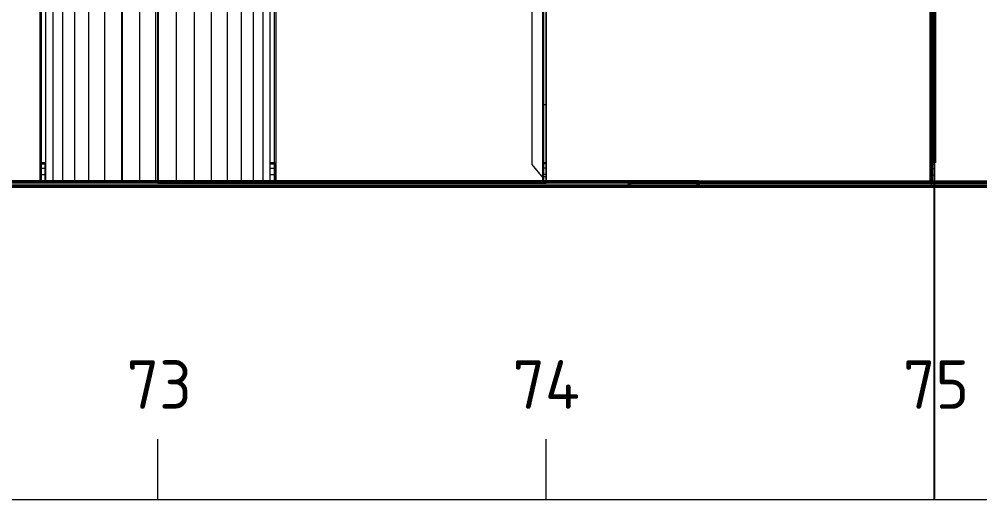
# Model space of a CAD drawing. Header units: millimetres. Extents: x -35117 to 70520, y -28859 to 27816.
# Drawn here: x 63216 to 64947, y -10309 to -9443 of the extents above; entities that cross this region are included whole.
import ezdxf

# ---------------------------------------------------------------- set-up
doc = ezdxf.new("R2010")
doc.units = ezdxf.units.MM
for name, color, linetype in [('-1', 7, 'Continuous'), ('-1102', 7, 'Continuous'), ('-1109', 7, 'Continuous'), ('-1513', 7, 'Continuous'), ('PIPE_VENT', 251, 'Continuous')]:
    doc.layers.add(name, color=color, linetype=linetype)
doc.layers.add('Hull', color=1, linetype='Continuous', lineweight=40)
doc.styles.add('SIMPLEX', font='simplex.shx', dxfattribs={"width": 0.9, "height": 50})
doc.styles.add('Style_GOST_type_B', font='GOST type B')
doc.dimstyles.new('М_20 -1', dxfattribs={"dimscale": 0, "dimtxt": 50, "dimasz": 50, "dimexe": 50, "dimexo": 0, "dimgap": 25, "dimtad": 1, "dimdec": 0, "dimrnd": 5, "dimdsep": 46, "dimtxsty": 'SIMPLEX', "dimcen": 50, "dimclrd": 1, "dimclre": 1, "dimclrt": 3, "dimadec": 0, "dimazin": 0, "dimtfac": 1, "dimtdec": 0, "dimtmove": 0, "dimatfit": 3, "dimfxl": 1, "dimtolj": 1, "dimtzin": 0, "dimarcsym": 0})

# ---------------------------------------------------------------- blocks, each defined once
blk = doc.blocks.new('*D285')
at = {"layer": 'Defpoints', "color": 0, "linetype": 'Continuous'}
for p in [(64962, -7392.5), (64865.8, -7497.6), (64865.8, -10309.1)]:
    blk.add_point(p, dxfattribs=at)
at = {"layer": 'Hull', "color": 1, "linetype": 'Continuous', "lineweight": -2}
for p, q in [((64962, -7392.5), (64962, -7547.6)), ((64865.8, -10309.1), (64865.8, -7447.6)), ((64815.8, -7497.6), (64643, -7497.6)), ((64962, -7497.6), (64865.8, -7497.6)), ((65012, -7497.6), (65062, -7497.6))]:
    blk.add_line(p, q, dxfattribs=at)
at = {"layer": 'Hull', "color": 1, "linetype": 'Continuous'}
for points in [[(64815.8, -7489.3), (64815.8, -7505.9), (64865.8, -7497.6)], [(65012, -7489.3), (65012, -7505.9), (64962, -7497.6)]]:
    blk.add_solid(points, dxfattribs=at)
at = {"layer": 'Hull', "color": 3, "linetype": 'Continuous', "lineweight": 9, "insert": (64704.4, -7447.6), "char_height": 50, "attachment_point": 5, "style": 'SIMPLEX'}
blk.add_mtext('\\A1;95', dxfattribs=at)

msp = doc.modelspace()

# ---------------------------------------------------------------- linework, layer by layer
at = {"layer": '-1', "color": 1, "lineweight": 0}
for p, q in [((63465.81, -10309.107), (63465.81, -10199.732)), ((64165.81, -10309.107), (64165.81, -10199.732)), ((64865.81, -10309.107), (64865.81, -10199.732)), ((70465.81, -10309.107), (50582.729, -10309.107))]:
    msp.add_line(p, q, dxfattribs=at)
at = {"layer": '-1102', "color": 3, "lineweight": 0}
for p, q in [((64859.811, -9701.899), (64865.811, -9701.899)), ((64859.811, -9704.56), (64865.811, -9704.56)), ((64859.811, -9712.146), (64865.811, -9712.146)), ((64865.811, -9701.899), (64865.811, -9704.56)), ((64865.811, -9704.56), (64865.811, -9712.146)), ((64865.811, -9712.146), (64865.811, -9723.505)), ((64859.811, -9723.505), (64865.811, -9723.505)), ((64315.811, -9736.896), (64315.811, -9735.895)), ((64315.811, -9735.895), (64315.811, -9736.896))]:
    msp.add_line(p, q, dxfattribs=at)
msp.add_lwpolyline([(64865.811, -9723.505), (64865.811, -9736.896), (64859.811, -9736.896)], dxfattribs=at)
at = {"layer": '-1109', "color": 6, "lineweight": 0}
for p, q in [((63252.811, -9736.896), (63255.434, -9736.896)), ((63255.434, -9736.896), (63263.236, -9736.896)), ((63263.236, -9736.896), (63276.025, -9736.896)), ((63276.025, -9736.896), (63293.49, -9736.896)), ((63293.49, -9736.896), (63315.197, -9736.896)), ((63315.197, -9736.896), (63340.612, -9736.896)), ((63340.612, -9736.896), (63369.112, -9736.896)), ((63369.112, -9736.896), (63399.99, -9736.896)), ((63399.99, -9736.896), (63432.49, -9736.896)), ((63432.49, -9736.896), (63465.811, -9736.896)), ((63465.811, -9736.896), (63499.131, -9736.896)), ((63499.131, -9736.896), (63531.631, -9736.896)), ((63531.631, -9736.896), (63562.51, -9736.896)), ((63562.51, -9736.896), (63591.01, -9736.896)), ((63591.01, -9736.896), (63616.424, -9736.896)), ((63616.424, -9736.896), (63638.131, -9736.896)), ((63638.131, -9736.896), (63655.596, -9736.896)), ((63655.596, -9736.896), (63668.385, -9736.896)), ((63668.385, -9736.896), (63676.188, -9736.896)), ((63676.188, -9736.896), (63678.811, -9736.896))]:
    msp.add_line(p, q, dxfattribs=at)
at = {"layer": '-1513', "color": 40, "lineweight": 0}
for p, q in [((64860.811, -9736.896), (64860.811, -8652.012)), ((64860.811, -8652.012), (64860.811, -9736.896)), ((64865.811, -8652.012), (64865.811, -9736.896)), ((64865.811, -9736.896), (64165.811, -9736.896)), ((64860.811, -9736.896), (64165.811, -9736.896)), ((64439.813, -9735.895), (64439.813, -9742.011)), ((64439.813, -9742.011), (64859.813, -9742.011))]:
    msp.add_line(p, q, dxfattribs=at)
msp.add_lwpolyline([(64439.813, -9735.895), (64859.813, -9735.895), (64859.813, -9742.011)], dxfattribs=at)
at = {"layer": 'Hull', "color": 4, "linetype": 'Continuous', "lineweight": 50}
for p, q in [((64859.811, -7351.899), (64859.811, -9736.896)), ((60165.812, -9735.895), (64315.811, -9735.895)), ((62600.78, -9743.897), (63525.779, -9743.897)), ((62615.812, -9735.895), (64315.811, -9735.895)), ((64315.811, -9743.897), (62615.812, -9743.897)), ((62725.87, -9743.897), (63400.772, -9743.897)), ((64165.811, -9736.896), (63465.811, -9736.896)), ((64160.811, -9736.896), (63465.811, -9736.896)), ((66665.811, -9743.897), (63525.772, -9743.897)), ((63525.772, -9743.897), (70466.028, -9743.897)), ((64315.811, -9735.895), (64315.811, -9743.897)), ((64315.811, -9743.897), (64315.811, -9736.896)), ((64315.811, -9736.896), (64315.811, -9743.897)), ((65765.811, -9736.896), (64315.811, -9736.896)), ((64315.811, -9743.897), (65765.811, -9743.897))]:
    msp.add_line(p, q, dxfattribs=at)
at = {"layer": 'Hull', "color": 86, "linetype": 'Continuous', "lineweight": 9}
for p, q in [((64160.811, -9736.896), (64160.811, -8652.012)), ((64160.811, -8652.012), (64160.811, -9736.896)), ((64165.811, -8652.012), (64165.811, -9736.896)), ((64165.811, -9736.896), (64165.811, -8652.012)), ((64165.811, -9736.896), (64165.811, -8652.012)), ((64165.811, -9736.896), (64165.811, -8652.012)), ((64165.811, -9736.896), (64165.811, -8652.012)), ((64165.811, -9700.898), (64165.811, -8664.896)), ((64159.811, -9728.748), (64159.811, -8707.05)), ((64139.811, -8730.884), (64139.811, -9704.914)), ((64139.811, -9704.914), (64159.811, -9728.748)), ((64159.811, -9700.898), (64165.811, -9700.898)), ((64165.811, -9703.559), (64159.811, -9703.559)), ((64165.811, -9711.152), (64159.811, -9711.152)), ((64165.811, -9703.559), (64165.811, -9700.898)), ((64165.811, -9711.152), (64165.811, -9703.559)), ((64165.811, -9722.504), (64165.811, -9711.152)), ((64165.811, -9722.504), (64159.811, -9722.504)), ((64165.811, -9726.899), (64159.811, -9726.899)), ((64159.811, -9743.897), (64165.811, -9743.897))]:
    msp.add_line(p, q, dxfattribs=at)
at = {"layer": 'Hull', "color": 4, "linetype": 'Continuous', "lineweight": 50}
for points in [[(64859.811, -7351.899), (64865.811, -7351.899), (64865.811, -9701.899)], [(64859.811, -9736.896), (64859.811, -9723.505), (64859.811, -9712.146), (64859.811, -9704.56), (64859.811, -9701.899), (64859.811, -7351.899)], [(63439.811, -9735.895), (64439.811, -9735.895), (64439.811, -9742.011)]]:
    msp.add_lwpolyline(points, dxfattribs=at)
at = {"layer": 'Hull', "color": 86, "linetype": 'Continuous', "lineweight": 9}
for points in [[(64159.811, -9700.898), (64159.811, -8664.896), (64159.811, -8654.899)], [(64159.811, -8654.899), (64159.811, -8674.897), (64159.811, -8684.464), (64159.811, -8692.576), (64159.811, -8697.995), (64159.811, -8699.897), (64159.811, -9735.895)], [(64159.811, -8707.05), (64139.811, -8730.884), (64139.811, -9704.914), (64159.811, -9728.748)], [(64159.811, -9596.9), (64165.811, -9596.9), (64165.811, -9726.899)], [(64159.811, -9736.896), (64159.811, -9602.051), (64159.811, -9596.9)], [(64159.811, -9596.9), (64159.811, -9726.899), (64159.811, -9736.896)], [(64159.811, -9735.895), (64159.811, -9722.504), (64159.811, -9711.152), (64159.811, -9703.559), (64159.811, -9700.898)], [(64159.811, -9735.895), (64165.811, -9735.895), (64165.811, -9722.504)], [(64165.811, -9726.899), (64165.811, -9736.896), (64159.811, -9736.896)]]:
    msp.add_lwpolyline(points, dxfattribs=at)
at = {"layer": 'PIPE_VENT', "color": 251, "linetype": 'Continuous', "lineweight": 5}
for p, q in [((63401.104, -9736.921), (63401.104, -7143.561)), ((63401.104, -7143.561), (63401.104, -9736.921)), ((63466.065, -9736.921), (63466.065, -7143.561)), ((63466.065, -7143.561), (63466.065, -9736.921)), ((63465.811, -7153.898), (63465.811, -9725.898)), ((63465.811, -9736.896), (63465.811, -8652.012)), ((63465.811, -9736.896), (63465.811, -8652.012)), ((63465.811, -9736.896), (63465.811, -8652.012)), ((63465.811, -9736.896), (63465.811, -8652.012)), ((63252.811, -9336.896), (63252.811, -9736.896)), ((63255.434, -9336.896), (63255.434, -9736.896)), ((63263.236, -9336.896), (63263.236, -9736.896)), ((63276.025, -9336.896), (63276.025, -9736.896)), ((63293.49, -9336.896), (63293.49, -9736.896)), ((63315.197, -9336.896), (63315.197, -9736.896)), ((63340.612, -9336.896), (63340.612, -9736.896)), ((63369.112, -9336.896), (63369.112, -9736.896)), ((63399.99, -9336.896), (63399.99, -9736.896)), ((63432.49, -9336.896), (63432.49, -9736.896)), ((63465.811, -9336.896), (63465.811, -9736.896)), ((63499.131, -9736.896), (63499.131, -9336.896)), ((63531.631, -9736.896), (63531.631, -9336.896)), ((63562.51, -9736.896), (63562.51, -9336.896)), ((63591.01, -9736.896), (63591.01, -9336.896)), ((63616.424, -9736.896), (63616.424, -9336.896)), ((63638.131, -9736.896), (63638.131, -9336.896)), ((63655.596, -9736.896), (63655.596, -9336.896)), ((63668.385, -9736.896), (63668.385, -9336.896)), ((63676.188, -9736.896), (63676.188, -9336.896)), ((63678.811, -9736.896), (63678.811, -9336.896)), ((63253.811, -9700.898), (63261.811, -9700.898)), ((63253.811, -9703.559), (63261.811, -9703.559)), ((63253.811, -9711.152), (63261.811, -9711.152)), ((63261.811, -9700.898), (63261.811, -9703.559)), ((63261.811, -9703.559), (63261.811, -9711.152)), ((63261.811, -9711.152), (63261.811, -9722.504)), ((63667.811, -9700.898), (63675.811, -9700.898)), ((63667.811, -9703.559), (63675.811, -9703.559)), ((63667.811, -9711.152), (63675.811, -9711.152)), ((63675.811, -9700.898), (63675.811, -9703.559)), ((63675.811, -9703.559), (63675.811, -9711.152)), ((63675.811, -9711.152), (63675.811, -9722.504)), ((63253.811, -9722.504), (63261.811, -9722.504)), ((63667.811, -9722.504), (63675.811, -9722.504))]:
    msp.add_line(p, q, dxfattribs=at)
for points in [[(60726.023, -9736.921), (63401.186, -9736.921), (63401.186, -7143.561), (60726.023, -7143.561)], [(63401.104, -7143.561), (63461.104, -7143.561), (63461.104, -9736.921), (63401.104, -9736.921)], [(63261.811, -9722.504), (63261.811, -9735.895), (63253.811, -9735.895)], [(63465.811, -9725.898), (63465.811, -9735.895), (63460.811, -9735.895)], [(63675.811, -9722.504), (63675.811, -9735.895), (63667.811, -9735.895)]]:
    msp.add_lwpolyline(points, dxfattribs=at)

# ---------------------------------------------------------------- texts
at = {"layer": '-1', "color": 3, "lineweight": 0, "style": 'Style_GOST_type_B'}
for s, p in [('73', (63409.541, -10145.045)), ('74', (64105.148, -10145.045)), ('75', (64809.108, -10145.045))]:
    msp.add_text(s, height=87.5, dxfattribs=at).set_placement(p)

# ---------------------------------------------------------------- dimensions: what is measured, and where the dimension line sits
at = {"layer": 'Hull', "color": 86, "linetype": 'Continuous', "lineweight": 9}
dim = msp.add_linear_dim(base=(64865.81, -7497.602), p1=(64961.981, -7392.544), p2=(64865.81, -10309.107), angle=180, dimstyle='М_20 -1', override={"dimscale": 1, "dimfxl": 1.25}, dxfattribs=at)
dim.commit()
dim.dimension.update_dxf_attribs({"geometry": '*D285', "text_midpoint": (64704.382, -7447.602)})

doc.saveas('drawing.dxf')
